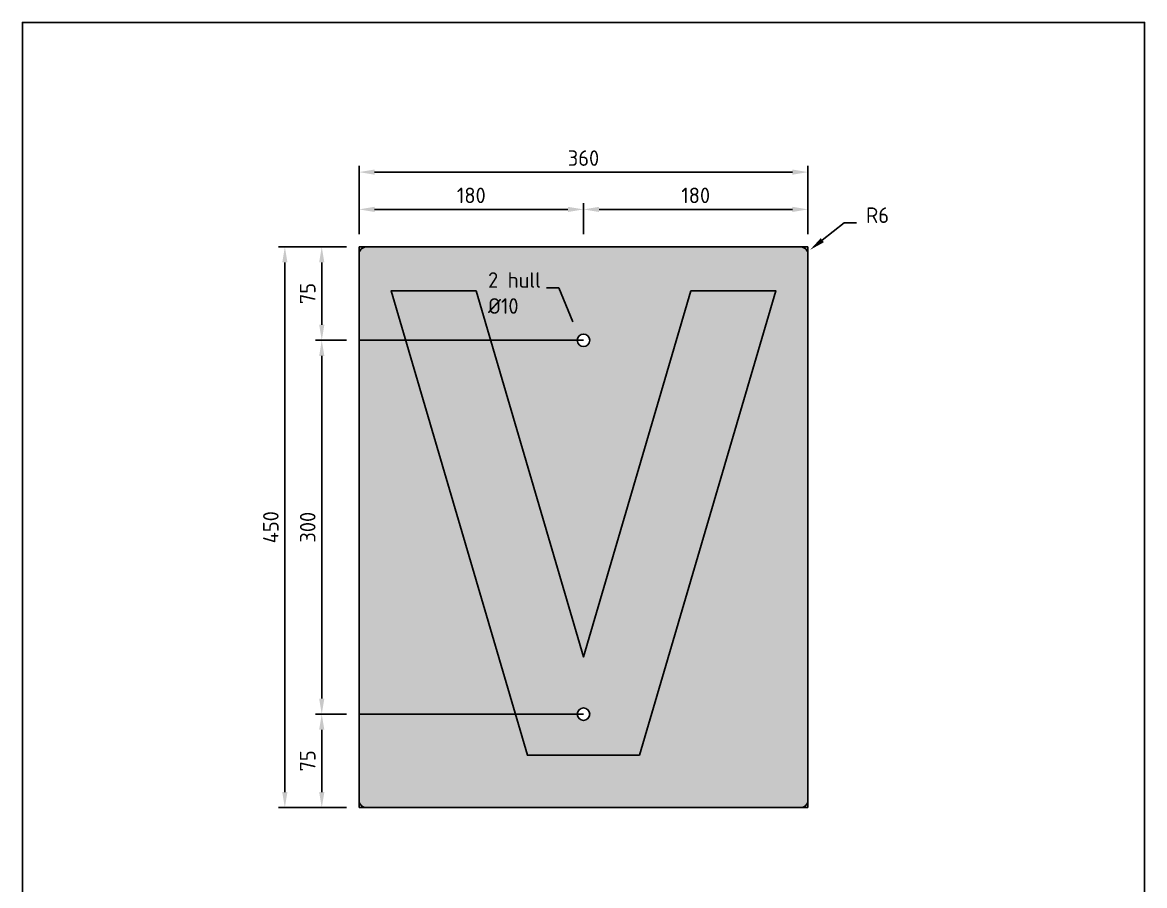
# Model space of a CAD drawing. Header units: millimetres. Extents: x 0 to 900, y 0 to 1385.
# Drawn here: x 0 to 900, y 692 to 1385 of the extents above; entities that cross this region are included whole.
import ezdxf
from ezdxf import colors
from ezdxf.entities.mleader import LeaderData, LeaderLine
from ezdxf.math import Vec2, Vec3

# ---------------------------------------------------------------- set-up
doc = ezdxf.new("R2010")
doc.units = ezdxf.units.MM
for name, color, linetype in [('DIM-ISO_1-10', 4, 'Continuous'), ('RAMME', 7, 'Continuous'), ('Skravur-Sort', 250, 'Continuous')]:
    doc.layers.add(name, color=color, linetype=linetype)
doc.layers.add('Hjelpelinjer', color=41, linetype='Continuous', plot=False)
doc.layers.add('Skravur-Gul', color=7, linetype='Continuous', true_color=0xffcc1f)
doc.styles.add('ISO25', font='ISO3098.shx')
doc.dimstyles.new('DIM-ISO_1-5', dxfattribs={"dimscale": 5, "dimtxt": 2.5, "dimasz": 2.5, "dimexe": 1, "dimexo": 2, "dimgap": 1, "dimtad": 1, "dimdec": 0, "dimdsep": 46, "dimtxsty": 'ISO25', "dimcen": 0, "dimclrd": 256, "dimclre": 256, "dimclrt": 2, "dimadec": 0, "dimazin": 0, "dimtp": 0.1, "dimtm": 0.1, "dimtfac": 0.71, "dimtdec": 0, "dimtmove": 0, "dimatfit": 3, "dimfxl": 1, "dimtzin": 0, "dimarcsym": 0})

# ---------------------------------------------------------------- blocks, each defined once
blk = doc.blocks.new('*D8')
at = {"layer": 'Defpoints', "color": 0, "transparency": 16777216}
for p in [(630, 1264.92), (270, 1205), (630, 1205)]:
    blk.add_point(p, dxfattribs=at)
at = {"layer": 'DIM-ISO_1-10', "lineweight": -2, "transparency": 16777216}
for p, q in [((270, 1215), (270, 1269.92)), ((630, 1215), (630, 1269.92)), ((282.5, 1264.92), (617.5, 1264.92))]:
    blk.add_line(p, q, dxfattribs=at)
at = {"layer": 'DIM-ISO_1-10', "transparency": 16777216}
for points in [[(282.5, 1267), (282.5, 1262.83), (270, 1264.92)], [(617.5, 1267), (617.5, 1262.83), (630, 1264.92)]]:
    blk.add_solid(points, dxfattribs=at)
at = {"layer": 'DIM-ISO_1-10', "color": 2, "transparency": 16777216, "insert": (450, 1276.17), "char_height": 12.5, "attachment_point": 5, "style": 'ISO25'}
blk.add_mtext('360', dxfattribs=at)
blk = doc.blocks.new('*D9')
at = {"layer": 'Defpoints', "color": 0, "transparency": 16777216}
for p in [(210.47, 1205), (270, 1205), (270, 755)]:
    blk.add_point(p, dxfattribs=at)
at = {"layer": 'DIM-ISO_1-10', "lineweight": -2, "transparency": 16777216}
for p, q in [((260, 1205), (205.47, 1205)), ((210.47, 767.5), (210.47, 1192.5)), ((260, 755), (205.47, 755))]:
    blk.add_line(p, q, dxfattribs=at)
at = {"layer": 'DIM-ISO_1-10', "transparency": 16777216}
for points in [[(208.39, 1192.5), (212.55, 1192.5), (210.47, 1205)], [(208.39, 767.5), (212.55, 767.5), (210.47, 755)]]:
    blk.add_solid(points, dxfattribs=at)
at = {"layer": 'DIM-ISO_1-10', "color": 2, "transparency": 16777216, "insert": (199.22, 980), "char_height": 12.5, "attachment_point": 5, "rotation": 90, "style": 'ISO25'}
blk.add_mtext('450', dxfattribs=at)
blk = doc.blocks.new('*D10')
at = {"layer": 'Defpoints', "color": 0, "transparency": 16777216}
for p in [(240.07, 830), (270, 830), (270, 755)]:
    blk.add_point(p, dxfattribs=at)
at = {"layer": 'DIM-ISO_1-10', "lineweight": -2, "transparency": 16777216}
for p, q in [((260, 830), (235.07, 830)), ((240.07, 767.5), (240.07, 817.5)), ((260, 755), (235.07, 755))]:
    blk.add_line(p, q, dxfattribs=at)
at = {"layer": 'DIM-ISO_1-10', "transparency": 16777216}
for points in [[(237.99, 817.5), (242.16, 817.5), (240.07, 830)], [(237.99, 767.5), (242.16, 767.5), (240.07, 755)]]:
    blk.add_solid(points, dxfattribs=at)
at = {"layer": 'DIM-ISO_1-10', "color": 2, "transparency": 16777216, "insert": (228.82, 792.5), "char_height": 12.5, "attachment_point": 5, "rotation": 90, "style": 'ISO25'}
blk.add_mtext('75', dxfattribs=at)
blk = doc.blocks.new('*D11')
at = {"layer": 'Defpoints', "color": 0, "transparency": 16777216}
for p in [(240.07, 1130), (270, 1130), (270, 830)]:
    blk.add_point(p, dxfattribs=at)
at = {"layer": 'DIM-ISO_1-10', "lineweight": -2, "transparency": 16777216}
for p, q in [((260, 1130), (235.07, 1130)), ((240.07, 842.5), (240.07, 1117.5)), ((260, 830), (235.07, 830))]:
    blk.add_line(p, q, dxfattribs=at)
at = {"layer": 'DIM-ISO_1-10', "transparency": 16777216}
for points in [[(237.99, 1117.5), (242.16, 1117.5), (240.07, 1130)], [(237.99, 842.5), (242.16, 842.5), (240.07, 830)]]:
    blk.add_solid(points, dxfattribs=at)
at = {"layer": 'DIM-ISO_1-10', "color": 2, "transparency": 16777216, "insert": (228.82, 980), "char_height": 12.5, "attachment_point": 5, "rotation": 90, "style": 'ISO25'}
blk.add_mtext('300', dxfattribs=at)
blk = doc.blocks.new('*D12')
at = {"layer": 'Defpoints', "color": 0, "transparency": 16777216}
for p in [(240.07, 1205), (270, 1205), (270, 1130)]:
    blk.add_point(p, dxfattribs=at)
at = {"layer": 'DIM-ISO_1-10', "lineweight": -2, "transparency": 16777216}
for p, q in [((260, 1205), (235.07, 1205)), ((240.07, 1142.5), (240.07, 1192.5)), ((260, 1130), (235.07, 1130))]:
    blk.add_line(p, q, dxfattribs=at)
at = {"layer": 'DIM-ISO_1-10', "transparency": 16777216}
for points in [[(237.99, 1192.5), (242.16, 1192.5), (240.07, 1205)], [(237.99, 1142.5), (242.16, 1142.5), (240.07, 1130)]]:
    blk.add_solid(points, dxfattribs=at)
at = {"layer": 'DIM-ISO_1-10', "color": 2, "transparency": 16777216, "insert": (228.82, 1167.5), "char_height": 12.5, "attachment_point": 5, "rotation": 90, "style": 'ISO25'}
blk.add_mtext('75', dxfattribs=at)
blk = doc.blocks.new('*D13')
at = {"layer": 'Defpoints', "color": 0, "transparency": 16777216}
for p in [(450, 1235), (270, 1205), (450, 1205)]:
    blk.add_point(p, dxfattribs=at)
at = {"layer": 'DIM-ISO_1-10', "lineweight": -2, "transparency": 16777216}
for p, q in [((270, 1215), (270, 1240)), ((282.5, 1235), (437.5, 1235)), ((450, 1215), (450, 1240))]:
    blk.add_line(p, q, dxfattribs=at)
at = {"layer": 'DIM-ISO_1-10', "transparency": 16777216}
for points in [[(282.5, 1237.08), (282.5, 1232.92), (270, 1235)], [(437.5, 1237.08), (437.5, 1232.92), (450, 1235)]]:
    blk.add_solid(points, dxfattribs=at)
at = {"layer": 'DIM-ISO_1-10', "color": 2, "transparency": 16777216, "insert": (360, 1246.25), "char_height": 12.5, "attachment_point": 5, "style": 'ISO25'}
blk.add_mtext('180', dxfattribs=at)
blk = doc.blocks.new('*D14')
at = {"layer": 'Defpoints', "color": 0, "transparency": 16777216}
for p in [(630, 1235), (450, 1205), (630, 1205)]:
    blk.add_point(p, dxfattribs=at)
at = {"layer": 'DIM-ISO_1-10', "lineweight": -2, "transparency": 16777216}
for p, q in [((450, 1215), (450, 1240)), ((462.5, 1235), (617.5, 1235)), ((630, 1215), (630, 1240))]:
    blk.add_line(p, q, dxfattribs=at)
at = {"layer": 'DIM-ISO_1-10', "transparency": 16777216}
for points in [[(462.5, 1237.08), (462.5, 1232.92), (450, 1235)], [(617.5, 1237.08), (617.5, 1232.92), (630, 1235)]]:
    blk.add_solid(points, dxfattribs=at)
at = {"layer": 'DIM-ISO_1-10', "color": 2, "transparency": 16777216, "insert": (540, 1246.25), "char_height": 12.5, "attachment_point": 5, "style": 'ISO25'}
blk.add_mtext('180', dxfattribs=at)

msp = doc.modelspace()

# ---------------------------------------------------------------- hatches: boundary and pattern name
at = {"layer": 'Skravur-Gul'}
h = msp.add_hatch(color=256, dxfattribs=at)
h.dxf.hatch_style = 1
edge = h.paths.add_edge_path(flags=16)
edge.add_arc((450, 1130), 5, 0, 360)
edge = h.paths.add_edge_path(flags=0)
edge.add_arc((450, 830), 5, 0, 360)
h.paths.add_polyline_path([(495, 797), (405, 797), (295.64, 1169.65), (363.82, 1169.65), (450, 876), (536.18, 1169.65), (604.36, 1169.65)], flags=16)
edge = h.paths.add_edge_path()
edge.add_line((624, 755), (276, 755))
edge.add_arc((276, 761), 6, 180, 270, ccw=False)
edge.add_line((270, 761), (270, 1199))
edge.add_arc((276, 1199), 6, 90, 180, ccw=False)
edge.add_line((276, 1205), (624, 1205))
edge.add_arc((624, 1199), 6, 0, 90, ccw=False)
edge.add_line((630, 1199), (630, 761))
edge.add_arc((624, 761), 6, -90, 0, ccw=False)
at = {"layer": 'Skravur-Sort'}
h = msp.add_hatch(color=256, dxfattribs=at)
h.dxf.hatch_style = 1
h.paths.add_polyline_path([(495, 797), (405, 797), (295.64, 1169.65), (363.82, 1169.65), (450, 876), (536.18, 1169.65), (604.36, 1169.65)])
edge = h.paths.add_edge_path(flags=16)
edge.add_arc((450, 830), 5, 0, 360)

# ---------------------------------------------------------------- linework, layer by layer
at = {"layer": 'Hjelpelinjer'}
for p, q in [((270, 1205), (270, 1199)), ((270, 1205), (276, 1205)), ((624, 1205), (630, 1205)), ((630, 1205), (630, 1199)), ((450, 1130), (270, 1130)), ((450, 830), (270, 830)), ((270, 761), (270, 755)), ((630, 761), (630, 755)), ((270, 755), (276, 755)), ((624, 755), (630, 755))]:
    msp.add_line(p, q, dxfattribs=at)
msp.add_lwpolyline([(624, 755), (276, 755, -0.414214), (270, 761), (270, 1199, -0.414214), (276, 1205), (624, 1205, -0.414214), (630, 1199), (630, 761, -0.414214)], format="xyb", close=True, dxfattribs=at)
msp.add_lwpolyline([(495, 797), (405, 797), (295.64, 1169.65), (363.82, 1169.65), (450, 876), (536.18, 1169.65), (604.36, 1169.65)], close=True, dxfattribs=at)
for centre in [(450, 1130), (450, 830)]:
    msp.add_circle(centre, 5, dxfattribs=at)
at = {"layer": 'RAMME'}
msp.add_lwpolyline([(0, 0), (900, 0), (900, 1385), (0, 1385)], close=True, dxfattribs=at)

# ---------------------------------------------------------------- dimensions: what is measured, and where the dimension line sits
at = {"layer": 'DIM-ISO_1-10'}
for base, p2, picture, middle in [((630, 1264.92), (630, 1205), '*D8', (450, 1276.17)), ((450, 1235), (450, 1205), '*D13', (360, 1246.25))]:
    dim = msp.add_linear_dim(base=base, p1=(270, 1205), p2=p2, dimstyle='DIM-ISO_1-5', dxfattribs=at)
    dim.commit()
    dim.dimension.update_dxf_attribs({"geometry": picture, "text_midpoint": middle})
dim = msp.add_linear_dim(base=(630, 1235), p1=(450, 1205), p2=(630, 1205), dimstyle='DIM-ISO_1-5', override={"dimtmove": 1}, dxfattribs=at)
dim.commit()
dim.dimension.update_dxf_attribs({"geometry": '*D14', "text_midpoint": (540, 1246.25)})
for base, p2, picture, middle in [((210.47, 1205), (270, 1205), '*D9', (199.22, 980)), ((240.07, 830), (270, 830), '*D10', (228.82, 792.5))]:
    dim = msp.add_linear_dim(base=base, p1=(270, 755), p2=p2, angle=90, dimstyle='DIM-ISO_1-5', dxfattribs=at)
    dim.commit()
    dim.dimension.update_dxf_attribs({"geometry": picture, "text_midpoint": middle})
for base, p1, p2, picture, middle in [((240.07, 1205), (270, 1130), (270, 1205), '*D12', (228.82, 1167.5)), ((240.07, 1130), (270, 830), (270, 1130), '*D11', (228.82, 980))]:
    dim = msp.add_linear_dim(base=base, p1=p1, p2=p2, angle=90, dimstyle='DIM-ISO_1-5', override={"dimtmove": 1}, dxfattribs=at)
    dim.commit()
    dim.dimension.update_dxf_attribs({"geometry": picture, "text_midpoint": middle})

# ---------------------------------------------------------------- leaders
ml = msp.add_multileader_mtext('Standard', dxfattribs=at)
ml.set_content('R6', color=2, style='ISO25')
ml.set_leader_properties()
ml.build(insert=Vec2(0, 0))
ml.multileader.update_dxf_attribs({"text_left_attachment_type": 7, "text_right_attachment_type": 7, "text_top_attachment_type": 10, "text_bottom_attachment_type": 10, "dogleg_length": 2, "arrow_head_size": 12.5, "scale": 5})
ctx = ml.context
ctx.base_point, ctx.scale, ctx.char_height, ctx.arrow_head_size, ctx.landing_gap_size, ctx.plane_origin = Vec3(669.08, 1224.1), 5, 12.5, 12.5, 7.5, Vec3(631.7, 1202.52)
ctx.left_attachment, ctx.right_attachment, ctx.top_attachment, ctx.bottom_attachment = 7, 7, 10, 10
notes = []
notes.append((ctx, [(0, (1, 1, 0), (659.08, 1224.1), (1, 0), 10, [(0, [(631.7, 1202.52)], 0, [])])]))
ctx.mtext.insert, ctx.mtext.flow_direction = Vec3(676.58, 1236.6), 5
ml = msp.add_multileader_mtext('Standard', dxfattribs=at)
ml.set_content('2 hull \\P%%C10', color=2, style='ISO25')
ml.set_leader_properties()
ml.build(insert=Vec2(0, 0))
ml.multileader.update_dxf_attribs({"text_left_attachment_type": 7, "text_right_attachment_type": 7, "text_top_attachment_type": 10, "text_bottom_attachment_type": 10, "dogleg_length": 2, "arrow_head_size": 12.5, "scale": 5})
ctx = ml.context
ctx.base_point, ctx.scale, ctx.char_height, ctx.arrow_head_size, ctx.landing_gap_size, ctx.plane_origin = Vec3(365.96, 1172.08), 5, 12.5, 12.5, 7.5, Vec3(446.3, 1133.36)
ctx.left_attachment, ctx.right_attachment, ctx.top_attachment, ctx.bottom_attachment = 7, 7, 10, 10
notes.append((ctx, [(0, (1, 1, 0), (430.24, 1172.08), (-1, 0), 10, [(0, [(446.3, 1133.36)], 0, [])])]))
ctx.mtext.insert, ctx.mtext.flow_direction = Vec3(373.46, 1184.58), 5
for ctx, leaders in notes:
    for number, flags, end, landing, length, lines in leaders:
        leader = LeaderData()
        leader.index, (leader.has_last_leader_line, leader.has_dogleg_vector, leader.attachment_direction) = number, flags
        leader.last_leader_point, leader.dogleg_vector, leader.dogleg_length = Vec3(end), Vec3(landing), length
        for number, points, colour, breaks in lines:
            line = LeaderLine()
            line.index, line.vertices, line.color, line.breaks = number, Vec3.list(points), colors.encode_raw_color(colour), breaks
            leader.lines.append(line)
        ctx.leaders.append(leader)

doc.saveas('drawing.dxf')
